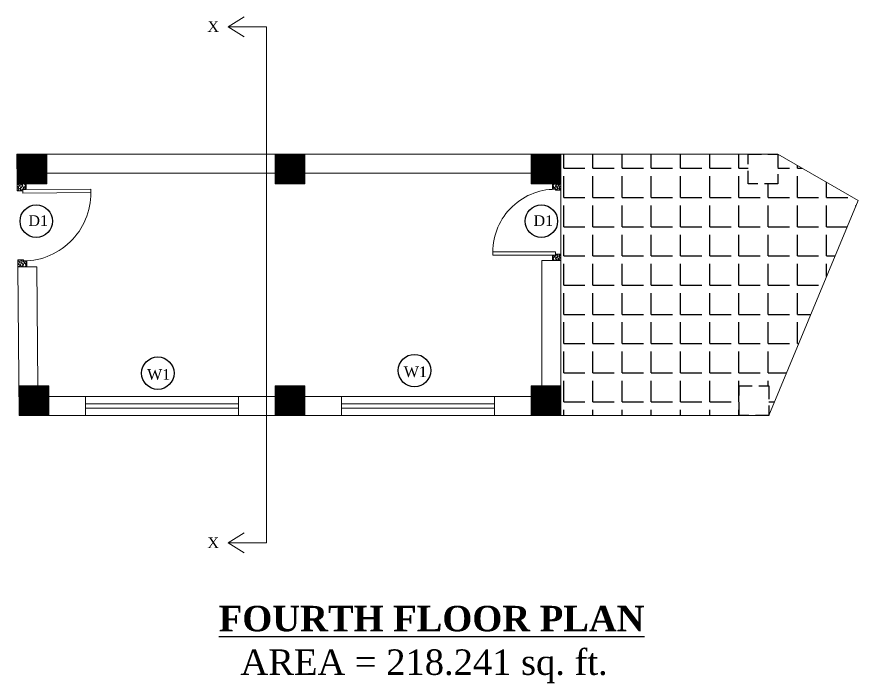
# Model space of a CAD drawing. Header units: inches. Extents: x 20273 to 45441, y -4696 to -1121.
# Drawn here: x 28040.1 to 28436.1, y -3913.6 to -3599.9 of the extents above; entities that cross this region are included whole.
import ezdxf

# ---------------------------------------------------------------- set-up
doc = ezdxf.new("R2010")
doc.units = ezdxf.units.IN
doc.header["$LTSCALE"] = 5
doc.header["$MEASUREMENT"] = 0
doc.linetypes.add('HIDDEN', pattern=[0.375, 0.25, -0.125])
doc.layers.add('A-WALL', color=7, linetype='Continuous', lineweight=9)
doc.layers.add('DOOR', color=62, linetype='Continuous', lineweight=0)
doc.layers.add('TEXT', color=6, linetype='Continuous')
doc.layers.add('WALL', color=7, linetype='Continuous')
doc.styles.add('ordinary', font='times.ttf')
pattern_1 = [(45, (1920.78344, 0), (-0.08838834765, 0.08838834765), [])]

# ---------------------------------------------------------------- blocks, each defined once
blk = doc.blocks.new('A$C27B36B59')
at = {"layer": 'DOOR'}
for p, q in [((0, 4), (0, 0)), ((2.5, 4), (0, 4)), ((2.5, 2.5), (2.5, 4)), ((0, 0), (3, 0)), ((3, 2.5), (2.5, 2.5)), ((3, 0), (3, 2.5))]:
    blk.add_line(p, q, dxfattribs=at)
for centre, radius, start, end in [((-1.4, -0.54), 4.75, 22.1411, 72.838), ((1.34, 2.09), 1.64, 45.138, 144.8948), ((2.21, 0.3), 2.49, 83.3149, 152.658), ((0.13, 0.37), 2.05, 349.4875, 93.6805), ((1.96, -0.47), 2.01, 58.7447, 166.495), ((-0.06, 0.32), 1.13, 343.542, 86.947), ((2.08, -0.4), 1.17, 38.2816, 160.1519)]:
    blk.add_arc(centre, radius, start, end, dxfattribs=at)
blk = doc.blocks.new('D2')
at = {"layer": 'DOOR'}
for p, q in [((74473.95, 24047.59), (74473.95, 24018.09)), ((74473.95, 24047.59), (74475.45, 24047.59)), ((74475.45, 24047.59), (74475.45, 24018.13))]:
    blk.add_line(p, q, dxfattribs=at)
blk.add_arc((74473.95, 24047.59), 29.5, 180, 272.9146, dxfattribs=at)
at = {"layer": 'DOOR', "xscale": -1, "rotation": 180}
blk.add_blockref('A$C27B36B59', (74441.95, 24050.09), dxfattribs=at)
at = {"layer": 'DOOR', "rotation": 180}
blk.add_blockref('A$C27B36B59', (74477.95, 24050.09), dxfattribs=at)

msp = doc.modelspace()

# ---------------------------------------------------------------- hatches: boundary and pattern name
at = {"layer": 'A-WALL', "ltscale": 5}
h = msp.add_hatch(dxfattribs=at)
h.set_pattern_fill('ANSI31', color=256)
h.set_pattern_definition(pattern_1)
h.paths.add_polyline_path([(28054.25, -3664.61), (28040.25, -3664.61), (28040.25, -3678.61), (28054.25, -3678.61)])
h = msp.add_hatch(dxfattribs=at)
h.set_pattern_fill('ANSI31', color=256)
h.set_pattern_definition(pattern_1)
h.paths.add_polyline_path([(28175.67, -3664.61), (28161.67, -3664.61), (28161.67, -3678.61), (28175.67, -3678.61)])
h = msp.add_hatch(dxfattribs=at)
h.set_pattern_fill('ANSI31', color=256)
h.set_pattern_definition(pattern_1)
h.paths.add_polyline_path([(28296.17, -3664.61), (28282.17, -3664.61), (28282.17, -3678.61), (28296.17, -3678.61)])
h = msp.add_hatch(dxfattribs=at)
h.set_pattern_fill('ANSI31', color=256)
h.set_pattern_definition(pattern_1)
h.paths.add_polyline_path([(28055.17, -3773.6), (28041.17, -3773.6), (28041.17, -3787.6), (28055.17, -3787.6)])
h = msp.add_hatch(dxfattribs=at)
h.set_pattern_fill('ANSI31', color=256)
h.set_pattern_definition(pattern_1)
h.paths.add_polyline_path([(28175.67, -3773.6), (28161.67, -3773.6), (28161.67, -3787.6), (28175.67, -3787.6)])
h = msp.add_hatch(dxfattribs=at)
h.set_pattern_fill('ANSI31', color=256)
h.set_pattern_definition(pattern_1)
h.paths.add_polyline_path([(28296.17, -3773.6), (28282.17, -3773.6), (28282.17, -3787.6), (28296.17, -3787.6)])
at = {"layer": 'WALL', "linetype": 'ByBlock', "ltscale": 5, "true_color": 0xf8991e}
h = msp.add_hatch(dxfattribs=at)
h.set_pattern_fill('ANGLE', color=30, scale=50)
h.set_pattern_definition([(0, (0, 0), (0, 13.75), [10, -3.75]), (90, (0, 0), (-13.75, 8e-16), [10, -3.75])])
h.paths.add_polyline_path([(28436.11, -3686.47), (28398.29, -3664.61), (28398.29, -3678.61), (28384.29, -3678.61), (28384.29, -3664.61), (28296.17, -3664.61), (28296.17, -3678.61), (28296.17, -3714.61), (28296.17, -3773.6), (28296.17, -3787.6), (28380.04, -3787.6), (28380.04, -3773.6), (28394.04, -3773.6), (28394.04, -3787.6)])

# ---------------------------------------------------------------- linework, layer by layer
at = {"layer": 'A-WALL', "ltscale": 5}
for p, q in [((28139.62, -3604.61), (28147.05, -3599.93)), ((28157.62, -3604.61), (28139.62, -3604.61)), ((28139.62, -3604.61), (28147.05, -3609.29)), ((28157.62, -3847.6), (28157.62, -3604.61)), ((28161.67, -3673.61), (28054.25, -3673.61)), ((28282.17, -3673.61), (28175.67, -3673.61)), ((28296.17, -3678.61), (28296.17, -3714.61)), ((28049.58, -3717.61), (28040.58, -3717.61)), ((28049.58, -3717.61), (28050.05, -3773.6)), ((28287.17, -3714.61), (28287.17, -3773.6)), ((28296.17, -3714.61), (28287.17, -3714.61)), ((28296.17, -3714.61), (28296.17, -3773.6)), ((28161.67, -3778.6), (28055.17, -3778.6)), ((28072.42, -3778.6), (28072.42, -3787.6)), ((28144.42, -3778.6), (28144.42, -3787.6)), ((28282.17, -3778.6), (28175.67, -3778.6)), ((28192.92, -3778.6), (28192.92, -3787.6)), ((28264.92, -3778.6), (28264.92, -3787.6)), ((28072.42, -3782.1), (28144.42, -3782.1)), ((28072.42, -3784.1), (28144.42, -3784.1)), ((28192.92, -3782.1), (28264.92, -3782.1)), ((28192.92, -3784.1), (28264.92, -3784.1)), ((28139.62, -3847.6), (28147.05, -3842.92)), ((28157.62, -3847.6), (28139.62, -3847.6)), ((28139.62, -3847.6), (28147.05, -3852.28))]:
    msp.add_line(p, q, dxfattribs=at)
msp.add_lwpolyline([(28040.58, -3717.61), (28041.17, -3787.6), (28394.04, -3787.6), (28436.11, -3686.47), (28398.29, -3664.61), (28040.13, -3664.61), (28040.25, -3678.61)], dxfattribs=at)
for points in [[(28040.25, -3664.61), (28054.25, -3664.61), (28054.25, -3678.61), (28040.25, -3678.61)], [(28161.67, -3664.61), (28175.67, -3664.61), (28175.67, -3678.61), (28161.67, -3678.61)], [(28282.17, -3664.61), (28296.17, -3664.61), (28296.17, -3678.61), (28282.17, -3678.61)], [(28041.17, -3773.6), (28055.17, -3773.6), (28055.17, -3787.6), (28041.17, -3787.6)], [(28161.67, -3773.6), (28175.67, -3773.6), (28175.67, -3787.6), (28161.67, -3787.6)], [(28282.17, -3773.6), (28296.17, -3773.6), (28296.17, -3787.6), (28282.17, -3787.6)]]:
    msp.add_lwpolyline(points, close=True, dxfattribs=at)
at = {"layer": 'TEXT'}
for centre in [(28049.28, -3696.14), (28287.01, -3696.14), (28106.48, -3767.69), (28227.28, -3766.47)]:
    msp.add_circle(centre, 7.64, dxfattribs=at)
at = {"layer": 'WALL', "color": 2, "linetype": 'HIDDEN', "ltscale": 5}
for points in [[(28384.29, -3664.61), (28398.29, -3664.61), (28398.29, -3678.61), (28384.29, -3678.61)], [(28380.04, -3773.6), (28394.04, -3773.6), (28394.04, -3787.6), (28380.04, -3787.6)]]:
    msp.add_lwpolyline(points, close=True, dxfattribs=at)

# ---------------------------------------------------------------- block references
at = {"layer": 'WALL', "color": 2, "linetype": 'ByBlock', "xscale": 1.083333333326322, "yscale": 1.083333333326322, "zscale": 1.083333333326322, "rotation": 90.48576269148516}
msp.add_blockref('D2', (54777.62, -84139.27), dxfattribs=at)
at = {"layer": 'WALL', "color": 2, "linetype": 'ByBlock', "rotation": 270.0000000001951}
msp.add_blockref('D2', (4246.08, 70763.34), dxfattribs=at)

# ---------------------------------------------------------------- texts
at = {"layer": 'TEXT', "style": 'ordinary'}
for s, p in [('X', (28129.84, -3607.03)), ('D1', (28045.57, -3698.37)), ('D1', (28283.31, -3698.37)), ('X', (28129.84, -3850.02))]:
    msp.add_text(s, height=5, dxfattribs=at).set_placement(p)
for p in [(28101.44, -3770.75), (28222.25, -3769.53)]:
    msp.add_text('W1', height=5, rotation=0.0004, dxfattribs=at).set_placement(p)
at = {"layer": 'TEXT', "char_height": 12, "width": 219.8151, "attachment_point": 8, "rotation": 359.9996, "style": 'ordinary'}
for s, insert in [('{\\fTimes New Roman|b1|i0|c0|p18;\\LFOURTH FLOOR PLAN}', (28235.38, -3889.39)), ('AREA = 218.241 sq. ft.', (28231.8, -3913.63))]:
    msp.add_mtext(s, dxfattribs=dict(at, insert=insert))

doc.saveas('drawing.dxf')
